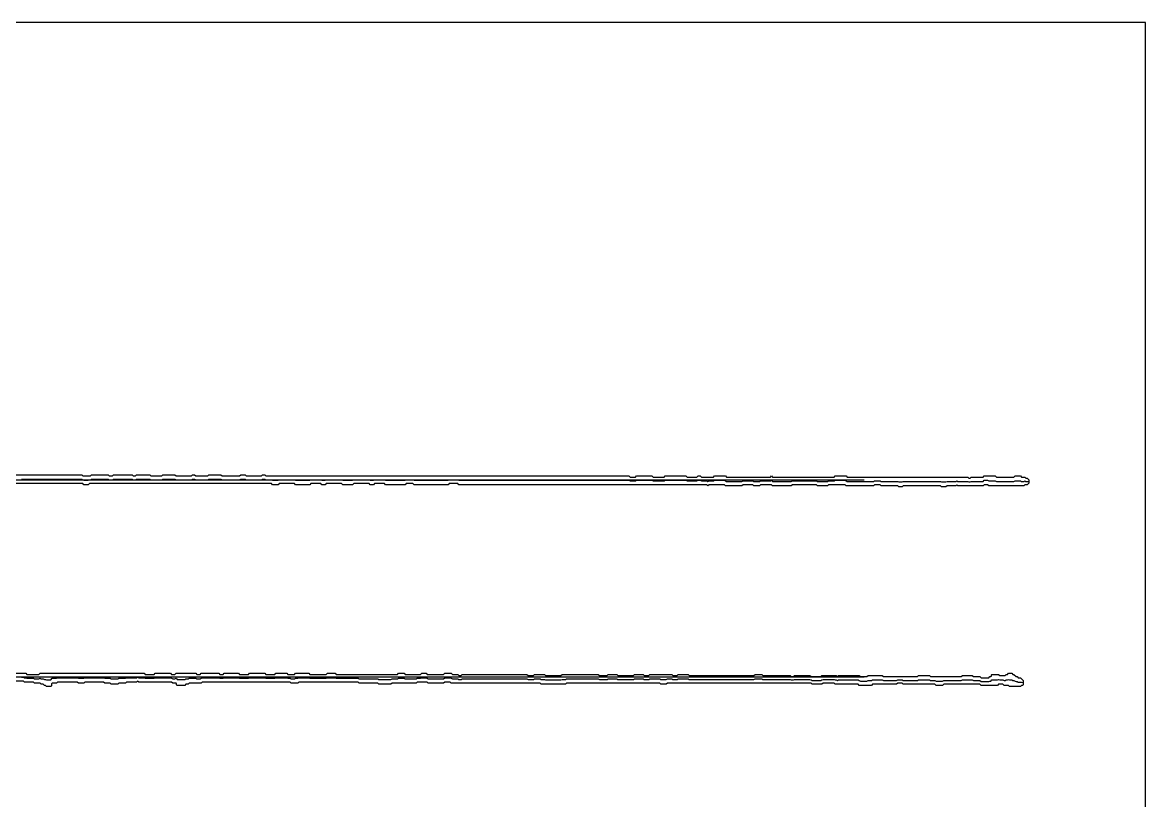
# Model space of a CAD drawing. Extents: x 0 to 57.2, y 0 to 39.6.
# Drawn here: x 28.58 to 57.16, y 19.8 to 39.6 of the extents above; entities that cross this region are included whole.
import ezdxf

# ---------------------------------------------------------------- set-up
doc = ezdxf.new("R2010")
doc.units = 13
for name, color, linetype in [('DESIGN_SCAN_PATH', 5, 'Continuous'), ('SEM_FRAME', 8, 'Continuous'), ('SEM_OBSERVED_CENTERLINES', 3, 'Continuous'), ('SEM_OBSERVED_CONTOURS', 2, 'Continuous')]:
    doc.layers.add(name, color=color, linetype=linetype)

msp = doc.modelspace()

# ---------------------------------------------------------------- linework, layer by layer
at = {"layer": 'DESIGN_SCAN_PATH'}
for points in [[(0, 27.96582), (50, 27.96582)], [(50, 22.94202), (0, 22.94202)]]:
    msp.add_lwpolyline(points, dxfattribs=at)
at = {"layer": 'SEM_FRAME'}
msp.add_lwpolyline([(0, 0), (57.15968, 0), (57.15968, 39.60429), (0, 39.60429)], close=True, dxfattribs=at)
at = {"layer": 'SEM_OBSERVED_CENTERLINES'}
for points in [[(28.55193, 27.979775), (28.57984, 27.979775), (28.60775, 27.979775), (28.63566, 27.979775), (28.66357, 27.979775), (28.69148, 27.979775), (28.71939, 27.979775), (28.7473, 27.979775), (28.77521, 27.979775), (28.80312, 27.979775), (28.83103, 27.979775), (28.85894, 27.979775), (28.88685, 27.979775), (28.91476, 27.979775), (28.94267, 27.979775), (28.97058, 27.979775), (28.99849, 27.979775), (29.0264, 27.979775), (29.05431, 27.979775), (29.08222, 27.979775), (29.11013, 27.979775), (29.13804, 27.979775), (29.16595, 27.979775), (29.19386, 27.979775), (29.22177, 27.979775), (29.24968, 27.979775), (29.27759, 27.979775), (29.3055, 27.979775), (29.33341, 27.979775), (29.36132, 27.979775), (29.38923, 27.979775), (29.41714, 27.979775), (29.44505, 27.979775), (29.47296, 27.979775), (29.50087, 27.979775), (29.52878, 27.979775), (29.55669, 27.979775), (29.5846, 27.979775), (29.61251, 27.979775), (29.64042, 27.979775), (29.66833, 27.979775), (29.69624, 27.979775), (29.72415, 27.979775), (29.75206, 27.979775), (29.77997, 27.979775), (29.80788, 27.979775), (29.83579, 27.979775), (29.8637, 27.979775), (29.89161, 27.979775), (29.91952, 27.979775), (29.94743, 27.979775), (29.97534, 27.979775), (30.00325, 27.979775), (30.03116, 27.979775), (30.05907, 27.979775), (30.08698, 27.979775), (30.11489, 27.96582), (30.1428, 27.951865), (30.17071, 27.951865), (30.19862, 27.951865), (30.22653, 27.951865), (30.25444, 27.951865), (30.28235, 27.96582), (30.31026, 27.96582), (30.33817, 27.979775), (30.36608, 27.979775), (30.39399, 27.979775), (30.4219, 27.979775), (30.44981, 27.979775), (30.47772, 27.979775), (30.50563, 27.979775), (30.53354, 27.979775), (30.56145, 27.979775), (30.58936, 27.979775), (30.61727, 27.979775), (30.64518, 27.979775), (30.67309, 27.979775), (30.701, 27.979775), (30.72891, 27.979775), (30.75682, 27.979775), (30.78473, 27.96582), (30.81264, 27.96582), (30.84055, 27.96582), (30.86846, 27.96582), (30.89637, 27.979775), (30.92428, 27.979775), (30.95219, 27.979775), (30.9801, 27.979775), (31.00801, 27.979775), (31.03592, 27.979775), (31.06383, 27.979775), (31.09174, 27.979775), (31.11965, 27.979775), (31.14756, 27.979775), (31.17547, 27.979775), (31.20338, 27.979775), (31.23129, 27.979775), (31.2592, 27.979775), (31.28711, 27.979775), (31.31502, 27.979775), (31.34293, 27.979775), (31.37084, 27.979775), (31.39875, 27.96582), (31.42666, 27.96582), (31.45457, 27.96582), (31.48248, 27.979775), (31.51039, 27.979775), (31.5383, 27.979775), (31.56621, 27.979775), (31.59412, 27.979775), (31.62203, 27.979775), (31.64994, 27.979775), (31.67785, 27.979775), (31.70576, 27.979775), (31.73367, 27.979775), (31.76158, 27.979775), (31.78949, 27.979775), (31.8174, 27.979775), (31.84531, 27.96582), (31.87322, 27.96582), (31.90113, 27.96582), (31.92904, 27.96582), (31.95695, 27.96582), (31.98486, 27.96582), (32.01277, 27.96582), (32.04068, 27.96582), (32.06859, 27.96582), (32.0965, 27.96582), (32.12441, 27.96582), (32.15232, 27.979775), (32.18023, 27.979775), (32.20814, 27.979775), (32.23605, 27.979775), (32.26396, 27.979775), (32.29187, 27.979775), (32.31978, 27.979775), (32.34769, 27.979775), (32.3756, 27.979775), (32.40351, 27.979775), (32.43142, 27.979775), (32.45933, 27.979775), (32.48724, 27.96582), (32.51515, 27.96582), (32.54306, 27.96582), (32.57097, 27.96582), (32.59888, 27.96582), (32.62679, 27.96582), (32.6547, 27.96582), (32.68261, 27.96582), (32.71052, 27.96582), (32.73843, 27.96582), (32.76634, 27.96582), (32.79425, 27.96582), (32.82216, 27.96582), (32.85007, 27.96582), (32.87798, 27.96582), (32.90589, 27.979775), (32.9338, 27.979775), (32.96171, 27.979775), (32.98962, 27.96582), (33.01753, 27.96582), (33.04544, 27.96582), (33.07335, 27.96582), (33.10126, 27.96582), (33.12917, 27.96582), (33.15708, 27.96582), (33.18499, 27.96582), (33.2129, 27.96582), (33.24081, 27.96582), (33.26872, 27.96582), (33.29663, 27.96582), (33.32454, 27.979775), (33.35245, 27.979775), (33.38036, 27.979775), (33.40827, 27.979775), (33.43618, 27.979775), (33.46409, 27.979775), (33.492, 27.979775), (33.51991, 27.979775), (33.54782, 27.979775), (33.57573, 27.979775), (33.60364, 27.979775), (33.63155, 27.979775), (33.65946, 27.96582), (33.68737, 27.96582), (33.71528, 27.96582), (33.74319, 27.96582), (33.7711, 27.96582), (33.79901, 27.96582), (33.82692, 27.96582), (33.85483, 27.96582), (33.88274, 27.96582), (33.91065, 27.96582), (33.93856, 27.96582), (33.96647, 27.96582), (33.99438, 27.96582), (34.02229, 27.96582), (34.0502, 27.96582), (34.07811, 27.96582), (34.10602, 27.96582), (34.13393, 27.979775), (34.16184, 27.979775), (34.18975, 27.979775), (34.21766, 27.979775), (34.24557, 27.979775), (34.27348, 27.96582), (34.30139, 27.96582), (34.3293, 27.96582), (34.35721, 27.96582), (34.38512, 27.96582), (34.41303, 27.96582), (34.44094, 27.96582), (34.46885, 27.96582), (34.49676, 27.96582), (34.52467, 27.96582), (34.55258, 27.96582), (34.58049, 27.96582), (34.6084, 27.96582), (34.63631, 27.96582), (34.66422, 27.96582), (34.69213, 27.979775), (34.72004, 27.979775), (34.74795, 27.979775), (34.77586, 27.96582), (34.80377, 27.96582), (34.83168, 27.96582), (34.85959, 27.96582), (34.8875, 27.96582), (34.91541, 27.96582), (34.94332, 27.951865), (34.97123, 27.951865), (34.99914, 27.951865), (35.02705, 27.951865), (35.05496, 27.951865), (35.08287, 27.951865), (35.11078, 27.96582), (35.13869, 27.96582), (35.1666, 27.96582), (35.19451, 27.96582), (35.22242, 27.96582), (35.25033, 27.96582), (35.27824, 27.96582), (35.30615, 27.96582), (35.33406, 27.96582), (35.36197, 27.96582), (35.38988, 27.96582), (35.41779, 27.96582), (35.4457, 27.96582), (35.47361, 27.96582), (35.50152, 27.96582), (35.52943, 27.951865), (35.55734, 27.951865), (35.58525, 27.951865), (35.61316, 27.951865), (35.64107, 27.951865), (35.66898, 27.951865), (35.69689, 27.951865), (35.7248, 27.951865), (35.75271, 27.951865), (35.78062, 27.951865), (35.80853, 27.951865), (35.83644, 27.951865), (35.86435, 27.951865), (35.89226, 27.951865), (35.92017, 27.96582), (35.94808, 27.96582), (35.97599, 27.96582), (36.0039, 27.96582), (36.03181, 27.96582), (36.05972, 27.96582), (36.08763, 27.96582), (36.11554, 27.96582), (36.14345, 27.96582), (36.17136, 27.96582), (36.19927, 27.951865), (36.22718, 27.951865), (36.25509, 27.951865), (36.283, 27.951865), (36.31091, 27.96582), (36.33882, 27.96582), (36.36673, 27.96582), (36.39464, 27.96582), (36.42255, 27.96582), (36.45046, 27.96582), (36.47837, 27.96582), (36.50628, 27.96582), (36.53419, 27.96582), (36.5621, 27.96582), (36.59001, 27.96582), (36.61792, 27.96582), (36.64583, 27.96582), (36.67374, 27.96582), (36.70165, 27.96582), (36.72956, 27.951865), (36.75747, 27.951865), (36.78538, 27.951865), (36.81329, 27.951865), (36.8412, 27.951865), (36.86911, 27.951865), (36.89702, 27.951865), (36.92493, 27.951865), (36.95284, 27.951865), (36.98075, 27.951865), (37.00866, 27.96582), (37.03657, 27.96582), (37.06448, 27.96582), (37.09239, 27.96582), (37.1203, 27.96582), (37.14821, 27.96582), (37.17612, 27.96582), (37.20403, 27.96582), (37.23194, 27.96582), (37.25985, 27.96582), (37.28776, 27.96582), (37.31567, 27.96582), (37.34358, 27.96582), (37.37149, 27.96582), (37.3994, 27.96582), (37.42731, 27.951865), (37.45522, 27.951865), (37.48313, 27.951865), (37.51104, 27.951865), (37.53895, 27.96582), (37.56686, 27.96582), (37.59477, 27.96582), (37.62268, 27.96582), (37.65059, 27.96582), (37.6785, 27.96582), (37.70641, 27.96582), (37.73432, 27.96582), (37.76223, 27.96582), (37.79014, 27.96582), (37.81805, 27.951865), (37.84596, 27.951865), (37.87387, 27.951865), (37.90178, 27.951865), (37.92969, 27.951865), (37.9576, 27.951865), (37.98551, 27.951865), (38.01342, 27.951865), (38.04133, 27.951865), (38.06924, 27.951865), (38.09715, 27.951865), (38.12506, 27.951865), (38.15297, 27.951865), (38.18088, 27.951865), (38.20879, 27.951865), (38.2367, 27.951865), (38.26461, 27.951865), (38.29252, 27.951865), (38.32043, 27.951865), (38.34834, 27.96582), (38.37625, 27.96582), (38.40416, 27.96582), (38.43207, 27.96582), (38.45998, 27.96582), (38.48789, 27.96582), (38.5158, 27.96582), (38.54371, 27.951865), (38.57162, 27.951865), (38.59953, 27.951865), (38.62744, 27.951865), (38.65535, 27.951865), (38.68326, 27.951865), (38.71117, 27.951865), (38.73908, 27.951865), (38.76699, 27.951865), (38.7949, 27.951865), (38.82281, 27.951865), (38.85072, 27.951865), (38.87863, 27.951865), (38.90654, 27.951865), (38.93445, 27.951865), (38.96236, 27.951865), (38.99027, 27.951865), (39.01818, 27.951865), (39.04609, 27.951865), (39.074, 27.951865), (39.10191, 27.951865), (39.12982, 27.951865), (39.15773, 27.951865), (39.18564, 27.951865), (39.21355, 27.951865), (39.24146, 27.951865), (39.26937, 27.951865), (39.29728, 27.951865), (39.32519, 27.951865), (39.3531, 27.951865), (39.38101, 27.951865), (39.40892, 27.951865), (39.43683, 27.96582), (39.46474, 27.96582), (39.49265, 27.96582), (39.52056, 27.96582), (39.54847, 27.96582), (39.57638, 27.96582), (39.60429, 27.96582), (39.6322, 27.96582), (39.66011, 27.96582), (39.68802, 27.951865), (39.71593, 27.951865), (39.74384, 27.951865), (39.77175, 27.951865), (39.79966, 27.951865), (39.82757, 27.951865), (39.85548, 27.951865), (39.88339, 27.951865), (39.9113, 27.951865), (39.93921, 27.951865), (39.96712, 27.951865), (39.99503, 27.951865), (40.02294, 27.951865), (40.05085, 27.951865), (40.07876, 27.951865), (40.10667, 27.951865), (40.13458, 27.951865), (40.16249, 27.951865), (40.1904, 27.951865), (40.21831, 27.951865), (40.24622, 27.951865), (40.27413, 27.951865), (40.30204, 27.951865), (40.32995, 27.951865), (40.35786, 27.951865), (40.38577, 27.951865), (40.41368, 27.951865), (40.44159, 27.951865), (40.4695, 27.951865), (40.49741, 27.951865), (40.52532, 27.951865), (40.55323, 27.951865), (40.58114, 27.951865), (40.60905, 27.951865), (40.63696, 27.951865), (40.66487, 27.951865), (40.69278, 27.951865), (40.72069, 27.951865), (40.7486, 27.951865), (40.77651, 27.951865), (40.80442, 27.951865), (40.83233, 27.951865), (40.86024, 27.951865), (40.88815, 27.951865), (40.91606, 27.951865), (40.94397, 27.951865), (40.97188, 27.951865), (40.99979, 27.951865), (41.0277, 27.951865), (41.05561, 27.951865), (41.08352, 27.951865), (41.11143, 27.951865), (41.13934, 27.951865), (41.16725, 27.951865), (41.19516, 27.951865), (41.22307, 27.951865), (41.25098, 27.951865), (41.27889, 27.951865), (41.3068, 27.951865), (41.33471, 27.951865), (41.36262, 27.951865), (41.39053, 27.951865), (41.41844, 27.951865), (41.44635, 27.951865), (41.47426, 27.951865), (41.50217, 27.951865), (41.53008, 27.951865), (41.55799, 27.951865), (41.5859, 27.951865), (41.61381, 27.951865), (41.64172, 27.951865), (41.66963, 27.951865), (41.69754, 27.951865), (41.72545, 27.951865), (41.75336, 27.951865), (41.78127, 27.951865), (41.80918, 27.951865), (41.83709, 27.951865), (41.865, 27.951865), (41.89291, 27.951865), (41.92082, 27.951865), (41.94873, 27.951865), (41.97664, 27.951865), (42.00455, 27.951865), (42.03246, 27.951865), (42.06037, 27.951865), (42.08828, 27.951865), (42.11619, 27.951865), (42.1441, 27.951865), (42.17201, 27.951865), (42.19992, 27.951865), (42.22783, 27.951865), (42.25574, 27.951865), (42.28365, 27.951865), (42.31156, 27.951865), (42.33947, 27.951865), (42.36738, 27.951865), (42.39529, 27.951865), (42.4232, 27.951865), (42.45111, 27.951865), (42.47902, 27.951865), (42.50693, 27.951865), (42.53484, 27.951865), (42.56275, 27.951865), (42.59066, 27.951865), (42.61857, 27.951865), (42.64648, 27.951865), (42.67439, 27.951865), (42.7023, 27.951865), (42.73021, 27.951865), (42.75812, 27.951865), (42.78603, 27.951865), (42.81394, 27.951865), (42.84185, 27.951865), (42.86976, 27.951865), (42.89767, 27.951865), (42.92558, 27.951865), (42.95349, 27.951865), (42.9814, 27.951865), (43.00931, 27.951865), (43.03722, 27.951865), (43.06513, 27.951865), (43.09304, 27.951865), (43.12095, 27.951865), (43.14886, 27.951865), (43.17677, 27.951865), (43.20468, 27.951865), (43.23259, 27.951865), (43.2605, 27.951865), (43.28841, 27.951865), (43.31632, 27.951865), (43.34423, 27.951865), (43.37214, 27.951865), (43.40005, 27.951865), (43.42796, 27.951865), (43.45587, 27.951865), (43.48378, 27.951865), (43.51169, 27.951865), (43.5396, 27.951865), (43.56751, 27.951865), (43.59542, 27.951865), (43.62333, 27.951865), (43.65124, 27.951865), (43.67915, 27.951865), (43.70706, 27.951865), (43.73497, 27.951865), (43.76288, 27.951865), (43.79079, 27.951865), (43.8187, 27.951865), (43.84661, 27.951865), (43.87452, 27.951865), (43.90243, 27.951865), (43.93034, 27.951865), (43.95825, 27.951865), (43.98616, 27.951865), (44.01407, 27.951865), (44.04198, 27.93791), (44.06989, 27.93791), (44.0978, 27.93791), (44.12571, 27.93791), (44.15362, 27.93791), (44.18153, 27.93791), (44.20944, 27.951865), (44.23735, 27.951865), (44.26526, 27.951865), (44.29317, 27.951865), (44.32108, 27.951865), (44.34899, 27.951865), (44.3769, 27.951865), (44.40481, 27.951865), (44.43272, 27.951865), (44.46063, 27.951865), (44.48854, 27.951865), (44.51645, 27.951865), (44.54436, 27.951865), (44.57227, 27.951865), (44.60018, 27.951865), (44.62809, 27.93791), (44.656, 27.93791), (44.68391, 27.93791), (44.71182, 27.93791), (44.73973, 27.93791), (44.76764, 27.93791), (44.79555, 27.93791), (44.82346, 27.93791), (44.85137, 27.93791), (44.87928, 27.93791), (44.90719, 27.93791), (44.9351, 27.951865), (44.96301, 27.951865), (44.99092, 27.951865), (45.01883, 27.951865), (45.04674, 27.951865), (45.07465, 27.951865), (45.10256, 27.951865), (45.13047, 27.951865), (45.15838, 27.951865), (45.18629, 27.951865), (45.2142, 27.951865), (45.24211, 27.951865), (45.27002, 27.951865), (45.29793, 27.951865), (45.32584, 27.951865), (45.35375, 27.951865), (45.38166, 27.951865), (45.40957, 27.951865), (45.43748, 27.951865), (45.46539, 27.951865), (45.4933, 27.93791), (45.52121, 27.93791), (45.54912, 27.93791), (45.57703, 27.93791), (45.60494, 27.93791), (45.63285, 27.93791), (45.66076, 27.93791), (45.68867, 27.93791), (45.71658, 27.93791), (45.74449, 27.93791), (45.7724, 27.951865), (45.80031, 27.951865), (45.82822, 27.951865), (45.85613, 27.93791), (45.88404, 27.93791), (45.91195, 27.93791), (45.93986, 27.93791), (45.96777, 27.93791), (45.99568, 27.93791), (46.02359, 27.923955), (46.0515, 27.93791), (46.07941, 27.93791), (46.10732, 27.93791), (46.13523, 27.93791), (46.16314, 27.93791), (46.19105, 27.951865), (46.21896, 27.951865), (46.24687, 27.951865), (46.27478, 27.951865), (46.30269, 27.951865), (46.3306, 27.951865), (46.35851, 27.951865), (46.38642, 27.951865), (46.41433, 27.951865), (46.44224, 27.951865), (46.47015, 27.93791), (46.49806, 27.923955), (46.52597, 27.923955), (46.55388, 27.923955), (46.58179, 27.923955), (46.6097, 27.923955), (46.63761, 27.923955), (46.66552, 27.923955), (46.69343, 27.923955), (46.72134, 27.923955), (46.74925, 27.923955), (46.77716, 27.923955), (46.80507, 27.923955), (46.83298, 27.923955), (46.86089, 27.923955), (46.8888, 27.923955), (46.91671, 27.93791), (46.94462, 27.93791), (46.97253, 27.93791), (47.00044, 27.93791), (47.02835, 27.93791), (47.05626, 27.93791), (47.08417, 27.93791), (47.11208, 27.93791), (47.13999, 27.93791), (47.1679, 27.93791), (47.19581, 27.923955), (47.22372, 27.923955), (47.25163, 27.923955), (47.27954, 27.923955), (47.30745, 27.923955), (47.33536, 27.923955), (47.36327, 27.93791), (47.39118, 27.93791), (47.41909, 27.93791), (47.447, 27.93791), (47.47491, 27.93791), (47.50282, 27.93791), (47.53073, 27.93791), (47.55864, 27.93791), (47.58655, 27.93791), (47.61446, 27.93791), (47.64237, 27.951865), (47.67028, 27.923955), (47.69819, 27.923955), (47.7261, 27.923955), (47.75401, 27.923955), (47.78192, 27.923955), (47.80983, 27.923955), (47.83774, 27.923955), (47.86565, 27.923955), (47.89356, 27.923955), (47.92147, 27.923955), (47.94938, 27.923955), (47.97729, 27.923955), (48.0052, 27.923955), (48.03311, 27.923955), (48.06102, 27.923955), (48.08893, 27.923955), (48.11684, 27.923955), (48.14475, 27.923955), (48.17266, 27.93791), (48.20057, 27.93791), (48.22848, 27.93791), (48.25639, 27.93791), (48.2843, 27.93791), (48.31221, 27.93791), (48.34012, 27.93791), (48.36803, 27.93791), (48.39594, 27.93791), (48.42385, 27.93791), (48.45176, 27.93791), (48.47967, 27.93791), (48.50758, 27.93791), (48.53549, 27.93791), (48.5634, 27.93791), (48.59131, 27.93791), (48.61922, 27.93791), (48.64713, 27.93791), (48.67504, 27.93791), (48.70295, 27.93791), (48.73086, 27.93791), (48.75877, 27.93791), (48.78668, 27.93791), (48.81459, 27.923955), (48.8425, 27.923955), (48.87041, 27.923955), (48.89832, 27.923955), (48.92623, 27.923955), (48.95414, 27.923955), (48.98205, 27.923955), (49.00996, 27.923955), (49.03787, 27.923955), (49.06578, 27.923955), (49.09369, 27.93791), (49.1216, 27.93791), (49.14951, 27.93791), (49.17742, 27.93791), (49.20533, 27.93791), (49.23324, 27.93791), (49.26115, 27.951865), (49.28906, 27.951865), (49.31697, 27.951865), (49.34488, 27.951865), (49.37279, 27.951865), (49.4007, 27.951865), (49.42861, 27.951865), (49.45652, 27.951865), (49.48443, 27.951865), (49.51234, 27.951865), (49.54025, 27.93791), (49.56816, 27.923955), (49.59607, 27.923955), (49.62398, 27.923955), (49.65189, 27.923955), (49.6798, 27.923955), (49.70771, 27.923955), (49.73562, 27.923955), (49.76353, 27.923955), (49.79144, 27.923955), (49.81935, 27.923955), (49.84726, 27.923955), (49.87517, 27.923955), (49.90308, 27.923955), (49.93099, 27.923955), (49.9589, 27.923955), (49.98681, 27.923955), (50.01472, 27.923955), (50.04263, 27.923955), (50.07054, 27.923955), (50.09845, 27.923955), (50.12636, 27.923955), (50.15427, 27.923955), (50.18218, 27.923955), (50.21009, 27.923955), (50.238, 27.923955), (50.26591, 27.93791), (50.29382, 27.93791), (50.32173, 27.93791), (50.34964, 27.93791), (50.37755, 27.93791), (50.40546, 27.93791), (50.43337, 27.923955), (50.46128, 27.923955), (50.48919, 27.923955), (50.5171, 27.923955), (50.54501, 27.923955), (50.57292, 27.923955), (50.60083, 27.923955), (50.62874, 27.923955), (50.65665, 27.923955), (50.68456, 27.923955), (50.71247, 27.923955), (50.74038, 27.923955), (50.76829, 27.923955), (50.7962, 27.923955), (50.82411, 27.923955), (50.85202, 27.923955), (50.87993, 27.91), (50.90784, 27.91), (50.93575, 27.91), (50.96366, 27.91), (50.99157, 27.923955), (51.01948, 27.923955), (51.04739, 27.923955), (51.0753, 27.923955), (51.10321, 27.923955), (51.13112, 27.923955), (51.15903, 27.923955), (51.18694, 27.923955), (51.21485, 27.923955), (51.24276, 27.923955), (51.27067, 27.923955), (51.29858, 27.923955), (51.32649, 27.923955), (51.3544, 27.923955), (51.38231, 27.923955), (51.41022, 27.923955), (51.43813, 27.923955), (51.46604, 27.923955), (51.49395, 27.923955), (51.52186, 27.923955), (51.54977, 27.923955), (51.57768, 27.923955), (51.60559, 27.923955), (51.6335, 27.923955), (51.66141, 27.923955), (51.68932, 27.923955), (51.71723, 27.923955), (51.74514, 27.923955), (51.77305, 27.923955), (51.80096, 27.923955), (51.82887, 27.923955), (51.85678, 27.923955), (51.88469, 27.923955), (51.9126, 27.923955), (51.94051, 27.923955), (51.96842, 27.91), (51.99633, 27.91), (52.02424, 27.91), (52.05215, 27.91), (52.08006, 27.91), (52.10797, 27.923955), (52.13588, 27.923955), (52.16379, 27.923955), (52.1917, 27.923955), (52.21961, 27.923955), (52.24752, 27.923955), (52.27543, 27.923955), (52.30334, 27.923955), (52.33125, 27.923955), (52.35916, 27.93791), (52.38707, 27.923955), (52.41498, 27.923955), (52.44289, 27.923955), (52.4708, 27.923955), (52.49871, 27.923955), (52.52662, 27.923955), (52.55453, 27.923955), (52.58244, 27.923955), (52.61035, 27.923955), (52.63826, 27.923955), (52.66617, 27.91), (52.69408, 27.91), (52.72199, 27.923955), (52.7499, 27.923955), (52.77781, 27.923955), (52.80572, 27.923955), (52.83363, 27.923955), (52.86154, 27.923955), (52.88945, 27.923955), (52.91736, 27.923955), (52.94527, 27.923955), (52.97318, 27.923955), (53.00109, 27.923955), (53.029, 27.923955), (53.05691, 27.951865), (53.08482, 27.951865), (53.11273, 27.951865), (53.14064, 27.951865), (53.16855, 27.93791), (53.19646, 27.93791), (53.22437, 27.93791), (53.25228, 27.93791), (53.28019, 27.93791), (53.3081, 27.93791), (53.33601, 27.93791), (53.36392, 27.923955), (53.39183, 27.923955), (53.41974, 27.923955), (53.44765, 27.923955), (53.47556, 27.923955), (53.50347, 27.923955), (53.53138, 27.923955), (53.55929, 27.923955), (53.5872, 27.923955), (53.61511, 27.923955), (53.64302, 27.923955), (53.67093, 27.923955), (53.69884, 27.923955), (53.72675, 27.923955), (53.75466, 27.923955), (53.78257, 27.923955), (53.81048, 27.923955), (53.83839, 27.93791), (53.8663, 27.93791), (53.89421, 27.93791), (53.92212, 27.93791), (53.95003, 27.93791), (53.97794, 27.93791), (54.00585, 27.923955), (54.03376, 27.923955), (54.06167, 27.923955), (54.08958, 27.93791), (54.11749, 27.923955), (54.1454, 27.923955), (54.17331, 27.923955)], [(28.55193, 22.94202), (28.57984, 22.94202), (28.60775, 22.94202), (28.63566, 22.928065), (28.66357, 22.928065), (28.69148, 22.91411), (28.71939, 22.91411), (28.7473, 22.91411), (28.77521, 22.91411), (28.80312, 22.91411), (28.83103, 22.91411), (28.85894, 22.91411), (28.88685, 22.900155), (28.91476, 22.900155), (28.94267, 22.900155), (28.97058, 22.900155), (28.99849, 22.900155), (29.0264, 22.91411), (29.05431, 22.900155), (29.08222, 22.900155), (29.11013, 22.900155), (29.13804, 22.8862), (29.16595, 22.8862), (29.19386, 22.872245), (29.22177, 22.872245), (29.24968, 22.872245), (29.27759, 22.872245), (29.3055, 22.872245), (29.33341, 22.91411), (29.36132, 22.91411), (29.38923, 22.91411), (29.41714, 22.91411), (29.44505, 22.91411), (29.47296, 22.928065), (29.50087, 22.928065), (29.52878, 22.928065), (29.55669, 22.928065), (29.5846, 22.928065), (29.61251, 22.928065), (29.64042, 22.928065), (29.66833, 22.928065), (29.69624, 22.928065), (29.72415, 22.928065), (29.75206, 22.928065), (29.77997, 22.928065), (29.80788, 22.928065), (29.83579, 22.928065), (29.8637, 22.928065), (29.89161, 22.928065), (29.91952, 22.928065), (29.94743, 22.928065), (29.97534, 22.928065), (30.00325, 22.91411), (30.03116, 22.91411), (30.05907, 22.91411), (30.08698, 22.91411), (30.11489, 22.91411), (30.1428, 22.91411), (30.17071, 22.928065), (30.19862, 22.928065), (30.22653, 22.928065), (30.25444, 22.928065), (30.28235, 22.928065), (30.31026, 22.928065), (30.33817, 22.928065), (30.36608, 22.928065), (30.39399, 22.928065), (30.4219, 22.928065), (30.44981, 22.928065), (30.47772, 22.928065), (30.50563, 22.928065), (30.53354, 22.928065), (30.56145, 22.928065), (30.58936, 22.928065), (30.61727, 22.928065), (30.64518, 22.928065), (30.67309, 22.91411), (30.701, 22.91411), (30.72891, 22.91411), (30.75682, 22.91411), (30.78473, 22.91411), (30.81264, 22.91411), (30.84055, 22.900155), (30.86846, 22.900155), (30.89637, 22.900155), (30.92428, 22.900155), (30.95219, 22.900155), (30.9801, 22.900155), (31.00801, 22.900155), (31.03592, 22.91411), (31.06383, 22.91411), (31.09174, 22.91411), (31.11965, 22.91411), (31.14756, 22.91411), (31.17547, 22.91411), (31.20338, 22.91411), (31.23129, 22.928065), (31.2592, 22.928065), (31.28711, 22.928065), (31.31502, 22.928065), (31.34293, 22.928065), (31.37084, 22.928065), (31.39875, 22.928065), (31.42666, 22.928065), (31.45457, 22.928065), (31.48248, 22.928065), (31.51039, 22.94202), (31.5383, 22.928065), (31.56621, 22.928065), (31.59412, 22.928065), (31.62203, 22.928065), (31.64994, 22.928065), (31.67785, 22.928065), (31.70576, 22.91411), (31.73367, 22.91411), (31.76158, 22.91411), (31.78949, 22.91411), (31.8174, 22.91411), (31.84531, 22.91411), (31.87322, 22.91411), (31.90113, 22.91411), (31.92904, 22.91411), (31.95695, 22.928065), (31.98486, 22.928065), (32.01277, 22.928065), (32.04068, 22.928065), (32.06859, 22.928065), (32.0965, 22.928065), (32.12441, 22.928065), (32.15232, 22.928065), (32.18023, 22.928065), (32.20814, 22.928065), (32.23605, 22.928065), (32.26396, 22.928065), (32.29187, 22.928065), (32.31978, 22.928065), (32.34769, 22.928065), (32.3756, 22.91411), (32.40351, 22.900155), (32.43142, 22.900155), (32.45933, 22.900155), (32.48724, 22.91411), (32.51515, 22.8862), (32.54306, 22.8862), (32.57097, 22.8862), (32.59888, 22.8862), (32.62679, 22.8862), (32.6547, 22.8862), (32.68261, 22.8862), (32.71052, 22.8862), (32.73843, 22.900155), (32.76634, 22.900155), (32.79425, 22.900155), (32.82216, 22.91411), (32.85007, 22.91411), (32.87798, 22.91411), (32.90589, 22.91411), (32.9338, 22.91411), (32.96171, 22.91411), (32.98962, 22.91411), (33.01753, 22.900155), (33.04544, 22.900155), (33.07335, 22.900155), (33.10126, 22.900155), (33.12917, 22.91411), (33.15708, 22.928065), (33.18499, 22.928065), (33.2129, 22.928065), (33.24081, 22.928065), (33.26872, 22.928065), (33.29663, 22.928065), (33.32454, 22.928065), (33.35245, 22.928065), (33.38036, 22.928065), (33.40827, 22.928065), (33.43618, 22.928065), (33.46409, 22.928065), (33.492, 22.928065), (33.51991, 22.928065), (33.54782, 22.928065), (33.57573, 22.928065), (33.60364, 22.91411), (33.63155, 22.91411), (33.65946, 22.91411), (33.68737, 22.91411), (33.71528, 22.928065), (33.74319, 22.928065), (33.7711, 22.928065), (33.79901, 22.928065), (33.82692, 22.928065), (33.85483, 22.928065), (33.88274, 22.928065), (33.91065, 22.928065), (33.93856, 22.928065), (33.96647, 22.928065), (33.99438, 22.928065), (34.02229, 22.928065), (34.0502, 22.928065), (34.07811, 22.928065), (34.10602, 22.91411), (34.13393, 22.91411), (34.16184, 22.91411), (34.18975, 22.91411), (34.21766, 22.91411), (34.24557, 22.91411), (34.27348, 22.91411), (34.30139, 22.91411), (34.3293, 22.91411), (34.35721, 22.928065), (34.38512, 22.928065), (34.41303, 22.928065), (34.44094, 22.928065), (34.46885, 22.928065), (34.49676, 22.928065), (34.52467, 22.928065), (34.55258, 22.928065), (34.58049, 22.928065), (34.6084, 22.928065), (34.63631, 22.928065), (34.66422, 22.928065), (34.69213, 22.928065), (34.72004, 22.928065), (34.74795, 22.928065), (34.77586, 22.91411), (34.80377, 22.91411), (34.83168, 22.91411), (34.85959, 22.91411), (34.8875, 22.91411), (34.91541, 22.91411), (34.94332, 22.91411), (34.97123, 22.91411), (34.99914, 22.91411), (35.02705, 22.928065), (35.05496, 22.928065), (35.08287, 22.928065), (35.11078, 22.928065), (35.13869, 22.928065), (35.1666, 22.928065), (35.19451, 22.928065), (35.22242, 22.928065), (35.25033, 22.928065), (35.27824, 22.928065), (35.30615, 22.928065), (35.33406, 22.91411), (35.36197, 22.91411), (35.38988, 22.91411), (35.41779, 22.900155), (35.4457, 22.900155), (35.47361, 22.900155), (35.50152, 22.900155), (35.52943, 22.91411), (35.55734, 22.91411), (35.58525, 22.91411), (35.61316, 22.928065), (35.64107, 22.928065), (35.66898, 22.928065), (35.69689, 22.928065), (35.7248, 22.928065), (35.75271, 22.928065), (35.78062, 22.928065), (35.80853, 22.928065), (35.83644, 22.928065), (35.86435, 22.928065), (35.89226, 22.91411), (35.92017, 22.91411), (35.94808, 22.91411), (35.97599, 22.91411), (36.0039, 22.91411), (36.03181, 22.91411), (36.05972, 22.91411), (36.08763, 22.91411), (36.11554, 22.91411), (36.14345, 22.91411), (36.17136, 22.91411), (36.19927, 22.91411), (36.22718, 22.91411), (36.25509, 22.91411), (36.283, 22.91411), (36.31091, 22.91411), (36.33882, 22.928065), (36.36673, 22.928065), (36.39464, 22.928065), (36.42255, 22.928065), (36.45046, 22.928065), (36.47837, 22.928065), (36.50628, 22.928065), (36.53419, 22.928065), (36.5621, 22.91411), (36.59001, 22.91411), (36.61792, 22.91411), (36.64583, 22.91411), (36.67374, 22.91411), (36.70165, 22.91411), (36.72956, 22.91411), (36.75747, 22.91411), (36.78538, 22.91411), (36.81329, 22.91411), (36.8412, 22.91411), (36.86911, 22.91411), (36.89702, 22.91411), (36.92493, 22.91411), (36.95284, 22.91411), (36.98075, 22.91411), (37.00866, 22.91411), (37.03657, 22.91411), (37.06448, 22.91411), (37.09239, 22.91411), (37.1203, 22.91411), (37.14821, 22.900155), (37.17612, 22.900155), (37.20403, 22.900155), (37.23194, 22.900155), (37.25985, 22.900155), (37.28776, 22.900155), (37.31567, 22.900155), (37.34358, 22.900155), (37.37149, 22.900155), (37.3994, 22.900155), (37.42731, 22.900155), (37.45522, 22.900155), (37.48313, 22.900155), (37.51104, 22.900155), (37.53895, 22.900155), (37.56686, 22.900155), (37.59477, 22.900155), (37.62268, 22.900155), (37.65059, 22.8862), (37.6785, 22.8862), (37.70641, 22.8862), (37.73432, 22.8862), (37.76223, 22.8862), (37.79014, 22.8862), (37.81805, 22.8862), (37.84596, 22.8862), (37.87387, 22.8862), (37.90178, 22.8862), (37.92969, 22.8862), (37.9576, 22.8862), (37.98551, 22.900155), (38.01342, 22.900155), (38.04133, 22.900155), (38.06924, 22.900155), (38.09715, 22.900155), (38.12506, 22.900155), (38.15297, 22.91411), (38.18088, 22.91411), (38.20879, 22.91411), (38.2367, 22.91411), (38.26461, 22.91411), (38.29252, 22.91411), (38.32043, 22.900155), (38.34834, 22.900155), (38.37625, 22.900155), (38.40416, 22.900155), (38.43207, 22.900155), (38.45998, 22.900155), (38.48789, 22.900155), (38.5158, 22.900155), (38.54371, 22.900155), (38.57162, 22.900155), (38.59953, 22.900155), (38.62744, 22.91411), (38.65535, 22.91411), (38.68326, 22.91411), (38.71117, 22.91411), (38.73908, 22.928065), (38.76699, 22.928065), (38.7949, 22.928065), (38.82281, 22.928065), (38.85072, 22.928065), (38.87863, 22.91411), (38.90654, 22.900155), (38.93445, 22.900155), (38.96236, 22.900155), (38.99027, 22.900155), (39.01818, 22.900155), (39.04609, 22.900155), (39.074, 22.900155), (39.10191, 22.900155), (39.12982, 22.900155), (39.15773, 22.900155), (39.18564, 22.900155), (39.21355, 22.900155), (39.24146, 22.900155), (39.26937, 22.900155), (39.29728, 22.900155), (39.32519, 22.928065), (39.3531, 22.928065), (39.38101, 22.928065), (39.40892, 22.928065), (39.43683, 22.928065), (39.46474, 22.928065), (39.49265, 22.91411), (39.52056, 22.900155), (39.54847, 22.900155), (39.57638, 22.900155), (39.60429, 22.900155), (39.6322, 22.900155), (39.66011, 22.900155), (39.68802, 22.8862), (39.71593, 22.8862), (39.74384, 22.8862), (39.77175, 22.900155), (39.79966, 22.900155), (39.82757, 22.900155), (39.85548, 22.900155), (39.88339, 22.900155), (39.9113, 22.900155), (39.93921, 22.900155), (39.96712, 22.900155), (39.99503, 22.900155), (40.02294, 22.900155), (40.05085, 22.900155), (40.07876, 22.900155), (40.10667, 22.900155), (40.13458, 22.900155), (40.16249, 22.900155), (40.1904, 22.900155), (40.21831, 22.900155), (40.24622, 22.900155), (40.27413, 22.900155), (40.30204, 22.900155), (40.32995, 22.900155), (40.35786, 22.900155), (40.38577, 22.900155), (40.41368, 22.900155), (40.44159, 22.900155), (40.4695, 22.900155), (40.49741, 22.900155), (40.52532, 22.900155), (40.55323, 22.900155), (40.58114, 22.900155), (40.60905, 22.900155), (40.63696, 22.900155), (40.66487, 22.900155), (40.69278, 22.900155), (40.72069, 22.900155), (40.7486, 22.900155), (40.77651, 22.900155), (40.80442, 22.900155), (40.83233, 22.900155), (40.86024, 22.900155), (40.88815, 22.900155), (40.91606, 22.900155), (40.94397, 22.900155), (40.97188, 22.900155), (40.99979, 22.900155), (41.0277, 22.900155), (41.05561, 22.900155), (41.08352, 22.900155), (41.11143, 22.900155), (41.13934, 22.900155), (41.16725, 22.900155), (41.19516, 22.900155), (41.22307, 22.900155), (41.25098, 22.900155), (41.27889, 22.900155), (41.3068, 22.900155), (41.33471, 22.900155), (41.36262, 22.900155), (41.39053, 22.900155), (41.41844, 22.900155), (41.44635, 22.8862), (41.47426, 22.8862), (41.50217, 22.8862), (41.53008, 22.8862), (41.55799, 22.8862), (41.5859, 22.8862), (41.61381, 22.900155), (41.64172, 22.900155), (41.66963, 22.900155), (41.69754, 22.900155), (41.72545, 22.900155), (41.75336, 22.900155), (41.78127, 22.8862), (41.80918, 22.8862), (41.83709, 22.8862), (41.865, 22.8862), (41.89291, 22.872245), (41.92082, 22.872245), (41.94873, 22.872245), (41.97664, 22.872245), (42.00455, 22.872245), (42.03246, 22.872245), (42.06037, 22.872245), (42.08828, 22.872245), (42.11619, 22.872245), (42.1441, 22.872245), (42.17201, 22.872245), (42.19992, 22.872245), (42.22783, 22.872245), (42.25574, 22.872245), (42.28365, 22.872245), (42.31156, 22.8862), (42.33947, 22.8862), (42.36738, 22.8862), (42.39529, 22.8862), (42.4232, 22.900155), (42.45111, 22.900155), (42.47902, 22.900155), (42.50693, 22.900155), (42.53484, 22.900155), (42.56275, 22.900155), (42.59066, 22.900155), (42.61857, 22.900155), (42.64648, 22.900155), (42.67439, 22.900155), (42.7023, 22.900155), (42.73021, 22.900155), (42.75812, 22.900155), (42.78603, 22.900155), (42.81394, 22.900155), (42.84185, 22.900155), (42.86976, 22.900155), (42.89767, 22.900155), (42.92558, 22.900155), (42.95349, 22.900155), (42.9814, 22.900155), (43.00931, 22.900155), (43.03722, 22.900155), (43.06513, 22.900155), (43.09304, 22.900155), (43.12095, 22.900155), (43.14886, 22.900155), (43.17677, 22.900155), (43.20468, 22.900155), (43.23259, 22.900155), (43.2605, 22.8862), (43.28841, 22.8862), (43.31632, 22.8862), (43.34423, 22.8862), (43.37214, 22.8862), (43.40005, 22.8862), (43.42796, 22.8862), (43.45587, 22.8862), (43.48378, 22.900155), (43.51169, 22.900155), (43.5396, 22.900155), (43.56751, 22.900155), (43.59542, 22.900155), (43.62333, 22.900155), (43.65124, 22.900155), (43.67915, 22.900155), (43.70706, 22.900155), (43.73497, 22.8862), (43.76288, 22.8862), (43.79079, 22.8862), (43.8187, 22.8862), (43.84661, 22.8862), (43.87452, 22.8862), (43.90243, 22.8862), (43.93034, 22.8862), (43.95825, 22.8862), (43.98616, 22.8862), (44.01407, 22.8862), (44.04198, 22.8862), (44.06989, 22.8862), (44.0978, 22.8862), (44.12571, 22.8862), (44.15362, 22.900155), (44.18153, 22.900155), (44.20944, 22.900155), (44.23735, 22.900155), (44.26526, 22.900155), (44.29317, 22.900155), (44.32108, 22.900155), (44.34899, 22.900155), (44.3769, 22.900155), (44.40481, 22.8862), (44.43272, 22.8862), (44.46063, 22.8862), (44.48854, 22.8862), (44.51645, 22.8862), (44.54436, 22.900155), (44.57227, 22.900155), (44.60018, 22.900155), (44.62809, 22.900155), (44.656, 22.900155), (44.68391, 22.900155), (44.71182, 22.900155), (44.73973, 22.900155), (44.76764, 22.900155), (44.79555, 22.900155), (44.82346, 22.8862), (44.85137, 22.8862), (44.87928, 22.8862), (44.90719, 22.8862), (44.9351, 22.8862), (44.96301, 22.8862), (44.99092, 22.900155), (45.01883, 22.900155), (45.04674, 22.900155), (45.07465, 22.900155), (45.10256, 22.900155), (45.13047, 22.8862), (45.15838, 22.8862), (45.18629, 22.8862), (45.2142, 22.8862), (45.24211, 22.8862), (45.27002, 22.900155), (45.29793, 22.900155), (45.32584, 22.900155), (45.35375, 22.900155), (45.38166, 22.900155), (45.40957, 22.900155), (45.43748, 22.900155), (45.46539, 22.900155), (45.4933, 22.900155), (45.52121, 22.900155), (45.54912, 22.8862), (45.57703, 22.8862), (45.60494, 22.8862), (45.63285, 22.8862), (45.66076, 22.8862), (45.68867, 22.8862), (45.71658, 22.8862), (45.74449, 22.8862), (45.7724, 22.8862), (45.80031, 22.8862), (45.82822, 22.8862), (45.85613, 22.8862), (45.88404, 22.8862), (45.91195, 22.8862), (45.93986, 22.8862), (45.96777, 22.8862), (45.99568, 22.8862), (46.02359, 22.8862), (46.0515, 22.8862), (46.07941, 22.8862), (46.10732, 22.8862), (46.13523, 22.8862), (46.16314, 22.8862), (46.19105, 22.8862), (46.21896, 22.8862), (46.24687, 22.8862), (46.27478, 22.8862), (46.30269, 22.8862), (46.3306, 22.8862), (46.35851, 22.8862), (46.38642, 22.8862), (46.41433, 22.8862), (46.44224, 22.8862), (46.47015, 22.8862), (46.49806, 22.8862), (46.52597, 22.8862), (46.55388, 22.8862), (46.58179, 22.8862), (46.6097, 22.8862), (46.63761, 22.8862), (46.66552, 22.8862), (46.69343, 22.8862), (46.72134, 22.8862), (46.74925, 22.8862), (46.77716, 22.8862), (46.80507, 22.8862), (46.83298, 22.8862), (46.86089, 22.8862), (46.8888, 22.8862), (46.91671, 22.8862), (46.94462, 22.8862), (46.97253, 22.8862), (47.00044, 22.8862), (47.02835, 22.8862), (47.05626, 22.8862), (47.08417, 22.8862), (47.11208, 22.8862), (47.13999, 22.8862), (47.1679, 22.8862), (47.19581, 22.8862), (47.22372, 22.900155), (47.25163, 22.900155), (47.27954, 22.900155), (47.30745, 22.900155), (47.33536, 22.900155), (47.36327, 22.900155), (47.39118, 22.900155), (47.41909, 22.8862), (47.447, 22.8862), (47.47491, 22.8862), (47.50282, 22.8862), (47.53073, 22.8862), (47.55864, 22.8862), (47.58655, 22.8862), (47.61446, 22.8862), (47.64237, 22.8862), (47.67028, 22.8862), (47.69819, 22.8862), (47.7261, 22.8862), (47.75401, 22.8862), (47.78192, 22.8862), (47.80983, 22.8862), (47.83774, 22.8862), (47.86565, 22.8862), (47.89356, 22.8862), (47.92147, 22.8862), (47.94938, 22.8862), (47.97729, 22.8862), (48.0052, 22.8862), (48.03311, 22.8862), (48.06102, 22.8862), (48.08893, 22.8862), (48.11684, 22.8862), (48.14475, 22.872245), (48.17266, 22.872245), (48.20057, 22.872245), (48.22848, 22.8862), (48.25639, 22.8862), (48.2843, 22.8862), (48.31221, 22.8862), (48.34012, 22.8862), (48.36803, 22.8862), (48.39594, 22.8862), (48.42385, 22.8862), (48.45176, 22.8862), (48.47967, 22.8862), (48.50758, 22.8862), (48.53549, 22.8862), (48.5634, 22.8862), (48.59131, 22.8862), (48.61922, 22.8862), (48.64713, 22.872245), (48.67504, 22.85829), (48.70295, 22.85829), (48.73086, 22.85829), (48.75877, 22.85829), (48.78668, 22.85829), (48.81459, 22.85829), (48.8425, 22.85829), (48.87041, 22.85829), (48.89832, 22.85829), (48.92623, 22.872245), (48.95414, 22.8862), (48.98205, 22.8862), (49.00996, 22.8862), (49.03787, 22.8862), (49.06578, 22.8862), (49.09369, 22.8862), (49.1216, 22.8862), (49.14951, 22.8862), (49.17742, 22.8862), (49.20533, 22.8862), (49.23324, 22.8862), (49.26115, 22.872245), (49.28906, 22.872245), (49.31697, 22.85829), (49.34488, 22.872245), (49.37279, 22.872245), (49.4007, 22.872245), (49.42861, 22.872245), (49.45652, 22.872245), (49.48443, 22.872245), (49.51234, 22.872245), (49.54025, 22.872245), (49.56816, 22.872245), (49.59607, 22.872245), (49.62398, 22.872245), (49.65189, 22.872245), (49.6798, 22.872245), (49.70771, 22.872245), (49.73562, 22.872245), (49.76353, 22.872245), (49.79144, 22.872245), (49.81935, 22.872245), (49.84726, 22.872245), (49.87517, 22.85829), (49.90308, 22.844335), (49.93099, 22.844335), (49.9589, 22.844335), (49.98681, 22.844335), (50.01472, 22.844335), (50.04263, 22.844335), (50.07054, 22.844335), (50.09845, 22.85829), (50.12636, 22.85829), (50.15427, 22.85829), (50.18218, 22.85829), (50.21009, 22.872245), (50.238, 22.872245), (50.26591, 22.872245), (50.29382, 22.872245), (50.32173, 22.872245), (50.34964, 22.872245), (50.37755, 22.872245), (50.40546, 22.872245), (50.43337, 22.872245), (50.46128, 22.872245), (50.48919, 22.85829), (50.5171, 22.85829), (50.54501, 22.85829), (50.57292, 22.85829), (50.60083, 22.85829), (50.62874, 22.85829), (50.65665, 22.85829), (50.68456, 22.85829), (50.71247, 22.85829), (50.74038, 22.85829), (50.76829, 22.85829), (50.7962, 22.85829), (50.82411, 22.85829), (50.85202, 22.872245), (50.87993, 22.872245), (50.90784, 22.872245), (50.93575, 22.872245), (50.96366, 22.872245), (50.99157, 22.85829), (51.01948, 22.85829), (51.04739, 22.85829), (51.0753, 22.85829), (51.10321, 22.85829), (51.13112, 22.85829), (51.15903, 22.85829), (51.18694, 22.85829), (51.21485, 22.85829), (51.24276, 22.85829), (51.27067, 22.85829), (51.29858, 22.85829), (51.32649, 22.85829), (51.3544, 22.85829), (51.38231, 22.872245), (51.41022, 22.872245), (51.43813, 22.872245), (51.46604, 22.872245), (51.49395, 22.872245), (51.52186, 22.872245), (51.54977, 22.872245), (51.57768, 22.872245), (51.60559, 22.872245), (51.6335, 22.872245), (51.66141, 22.872245), (51.68932, 22.85829), (51.71723, 22.85829), (51.74514, 22.85829), (51.77305, 22.85829), (51.80096, 22.85829), (51.82887, 22.844335), (51.85678, 22.844335), (51.88469, 22.844335), (51.9126, 22.844335), (51.94051, 22.844335), (51.96842, 22.844335), (51.99633, 22.844335), (52.02424, 22.85829), (52.05215, 22.85829), (52.08006, 22.85829), (52.10797, 22.85829), (52.13588, 22.85829), (52.16379, 22.85829), (52.1917, 22.85829), (52.21961, 22.85829), (52.24752, 22.85829), (52.27543, 22.85829), (52.30334, 22.85829), (52.33125, 22.85829), (52.35916, 22.85829), (52.38707, 22.85829), (52.41498, 22.85829), (52.44289, 22.85829), (52.4708, 22.85829), (52.49871, 22.872245), (52.52662, 22.872245), (52.55453, 22.872245), (52.58244, 22.872245), (52.61035, 22.872245), (52.63826, 22.872245), (52.66617, 22.872245), (52.69408, 22.872245), (52.72199, 22.872245), (52.7499, 22.872245), (52.77781, 22.85829), (52.80572, 22.85829), (52.83363, 22.85829), (52.86154, 22.85829), (52.88945, 22.85829), (52.91736, 22.85829), (52.94527, 22.85829), (52.97318, 22.83038), (53.00109, 22.83038), (53.029, 22.83038), (53.05691, 22.83038), (53.08482, 22.83038), (53.11273, 22.83038), (53.14064, 22.83038), (53.16855, 22.83038), (53.19646, 22.844335), (53.22437, 22.844335), (53.25228, 22.872245), (53.28019, 22.872245), (53.3081, 22.872245), (53.33601, 22.872245), (53.36392, 22.872245), (53.39183, 22.872245), (53.41974, 22.8862), (53.44765, 22.872245), (53.47556, 22.872245), (53.50347, 22.872245), (53.53138, 22.872245), (53.55929, 22.85829), (53.5872, 22.85829), (53.61511, 22.872245), (53.64302, 22.872245), (53.67093, 22.8862), (53.69884, 22.872245), (53.72675, 22.872245), (53.75466, 22.872245), (53.78257, 22.85829), (53.81048, 22.85829), (53.83839, 22.844335), (53.8663, 22.83038), (53.89421, 22.83038), (53.92212, 22.816425), (53.95003, 22.816425), (53.97794, 22.816425), (54.00585, 22.816425), (54.03376, 22.80247)]]:
    msp.add_lwpolyline(points, dxfattribs=at)
at = {"layer": 'SEM_OBSERVED_CONTOURS'}
for points in [[(15.37841, 28.091415), (30.08698, 28.091415), (30.11489, 28.063505), (30.31026, 28.063505), (30.33817, 28.091415), (30.75682, 28.091415), (30.78473, 28.063505), (30.86846, 28.063505), (30.89637, 28.091415), (31.37084, 28.091415), (31.39875, 28.063505), (31.45457, 28.063505), (31.48248, 28.091415), (31.8174, 28.091415), (31.84531, 28.063505), (32.12441, 28.063505), (32.15232, 28.091415), (32.45933, 28.091415), (32.48724, 28.063505), (32.87798, 28.063505), (32.90589, 28.091415), (32.96171, 28.091415), (32.98962, 28.063505), (33.29663, 28.063505), (33.32454, 28.091415), (33.63155, 28.091415), (33.65946, 28.063505), (34.10602, 28.063505), (34.13393, 28.091415), (34.24557, 28.091415), (34.27348, 28.063505), (34.66422, 28.063505), (34.69213, 28.091415), (34.74795, 28.091415), (34.77586, 28.063505), (44.01407, 28.063505), (44.04198, 28.035595), (44.18153, 28.035595), (44.20944, 28.063505), (44.60018, 28.063505), (44.62809, 28.035595), (44.90719, 28.035595), (44.9351, 28.063505), (45.46539, 28.063505), (45.4933, 28.035595), (45.74449, 28.035595), (45.7724, 28.063505), (45.82822, 28.063505), (45.85613, 28.035595), (46.16314, 28.035595), (46.19105, 28.063505), (46.47015, 28.063505), (46.49806, 28.035595), (47.61446, 28.035595), (47.64237, 28.063505), (47.67028, 28.035595), (49.23324, 28.035595), (49.26115, 28.063505), (49.54025, 28.063505), (49.56816, 28.035595), (52.63826, 28.035595), (52.66617, 28.007685), (52.69408, 28.007685), (52.72199, 28.035595), (53.029, 28.035595), (53.05691, 28.063505), (53.33601, 28.063505), (53.36392, 28.035595), (53.81048, 28.035595), (53.83839, 28.063505), (53.97794, 28.063505), (54.00585, 28.035595), (54.08958, 28.035595), (54.11749, 28.007685), (54.1454, 28.007685), (54.187265, 27.96582), (54.187265, 27.88209), (54.1454, 27.840225), (54.08958, 27.840225), (54.06167, 27.812315), (53.16855, 27.812315), (53.14064, 27.840225), (53.05691, 27.840225), (53.029, 27.812315), (52.38707, 27.812315), (52.35916, 27.840225), (52.33125, 27.812315), (52.10797, 27.812315), (52.08006, 27.784405), (51.96842, 27.784405), (51.94051, 27.812315), (50.99157, 27.812315), (50.96366, 27.784405), (50.87993, 27.784405), (50.85202, 27.812315), (50.43337, 27.812315), (50.40546, 27.840225), (50.26591, 27.840225), (50.238, 27.812315), (49.54025, 27.812315), (49.51234, 27.840225), (49.09369, 27.840225), (49.06578, 27.812315), (48.81459, 27.812315), (48.78668, 27.840225), (48.17266, 27.840225), (48.14475, 27.812315), (47.67028, 27.812315), (47.64237, 27.840225), (47.36327, 27.840225), (47.33536, 27.812315), (47.19581, 27.812315), (47.1679, 27.840225), (46.91671, 27.840225), (46.8888, 27.812315), (46.47015, 27.812315), (46.44224, 27.840225), (46.0515, 27.840225), (46.02359, 27.812315), (45.99568, 27.840225), (39.68802, 27.840225), (39.66011, 27.868135), (39.43683, 27.868135), (39.40892, 27.840225), (38.54371, 27.840225), (38.5158, 27.868135), (38.34834, 27.868135), (38.32043, 27.840225), (37.81805, 27.840225), (37.79014, 27.868135), (37.53895, 27.868135), (37.51104, 27.840225), (37.42731, 27.840225), (37.3994, 27.868135), (37.00866, 27.868135), (36.98075, 27.840225), (36.72956, 27.840225), (36.70165, 27.868135), (36.31091, 27.868135), (36.283, 27.840225), (36.19927, 27.840225), (36.17136, 27.868135), (35.92017, 27.868135), (35.89226, 27.840225), (35.52943, 27.840225), (35.50152, 27.868135), (35.11078, 27.868135), (35.08287, 27.840225), (34.94332, 27.840225), (34.91541, 27.868135), (30.28235, 27.868135), (30.25444, 27.840225), (30.1428, 27.840225), (30.11489, 27.868135), (28.13328, 27.868135)], [(27.12852, 23.039705), (28.66357, 23.039705), (28.69148, 23.011795), (28.99849, 23.011795), (29.0264, 23.039705), (31.67785, 23.039705), (31.70576, 23.011795), (31.92904, 23.011795), (31.95695, 23.039705), (32.34769, 23.039705), (32.3756, 23.011795), (32.45933, 23.011795), (32.48724, 23.039705), (32.98962, 23.039705), (33.01753, 23.011795), (33.10126, 23.011795), (33.12917, 23.039705), (33.57573, 23.039705), (33.60364, 23.011795), (33.68737, 23.011795), (33.71528, 23.039705), (34.07811, 23.039705), (34.10602, 23.011795), (34.3293, 23.011795), (34.35721, 23.039705), (34.74795, 23.039705), (34.77586, 23.011795), (34.99914, 23.011795), (35.02705, 23.039705), (35.30615, 23.039705), (35.33406, 23.011795), (35.50152, 23.011795), (35.52943, 23.039705), (35.86435, 23.039705), (35.89226, 23.011795), (36.31091, 23.011795), (36.33882, 23.039705), (36.53419, 23.039705), (36.5621, 23.011795), (38.12506, 23.011795), (38.15297, 23.039705), (38.29252, 23.039705), (38.32043, 23.011795), (38.71117, 23.011795), (38.73908, 23.039705), (38.85072, 23.039705), (38.87863, 23.011795), (39.29728, 23.011795), (39.32519, 23.039705), (39.49265, 23.039705), (39.52056, 23.011795), (39.66011, 23.011795), (39.68802, 22.983885), (39.74384, 22.983885), (39.77175, 23.011795), (41.41844, 23.011795), (41.44635, 22.983885), (41.5859, 22.983885), (41.61381, 23.011795), (41.865, 23.011795), (41.89291, 22.983885), (42.28365, 22.983885), (42.31156, 23.011795), (43.23259, 23.011795), (43.2605, 22.983885), (43.45587, 22.983885), (43.48378, 23.011795), (43.70706, 23.011795), (43.73497, 22.983885), (44.12571, 22.983885), (44.15362, 23.011795), (44.3769, 23.011795), (44.40481, 22.983885), (44.51645, 22.983885), (44.54436, 23.011795), (45.10256, 23.011795), (45.13047, 22.983885), (45.24211, 22.983885), (45.27002, 23.011795), (45.52121, 23.011795), (45.54912, 22.983885), (47.19581, 22.983885), (47.22372, 23.011795), (47.39118, 23.011795), (47.41909, 22.983885), (48.11684, 22.983885), (48.14475, 22.955975), (48.20057, 22.955975), (48.22848, 22.983885), (48.61922, 22.983885), (48.64713, 22.955975), (48.89832, 22.955975), (48.92623, 22.983885), (49.28906, 22.983885), (49.31697, 22.955975), (49.34488, 22.983885), (49.87517, 22.983885), (49.90308, 22.955975), (50.07054, 22.955975), (50.09845, 22.983885), (50.46128, 22.983885), (50.48919, 22.955975), (51.3544, 22.955975), (51.38231, 22.983885), (51.66141, 22.983885), (51.68932, 22.955975), (52.4708, 22.955975), (52.49871, 22.983885), (52.7499, 22.983885), (52.77781, 22.955975), (52.94527, 22.955975), (52.97318, 22.928065), (53.16855, 22.928065), (53.19646, 22.955975), (53.22437, 22.955975), (53.238325, 22.96993), (53.238325, 22.99784), (53.25228, 23.011795), (53.41974, 23.011795), (53.44765, 22.983885), (53.5872, 22.983885), (53.61511, 23.011795), (53.64302, 23.011795), (53.67093, 23.039705), (53.75466, 23.039705), (53.78257, 23.011795), (53.81048, 23.011795), (53.8663, 22.955975), (53.89421, 22.955975), (53.92212, 22.928065), (53.97794, 22.928065), (54.047715, 22.85829), (54.047715, 22.74665), (54.03376, 22.732695), (54.00585, 22.732695), (53.97794, 22.704785), (53.69884, 22.704785), (53.67093, 22.732695), (53.55929, 22.732695), (53.53138, 22.760605), (53.41974, 22.760605), (53.39183, 22.732695), (52.97318, 22.732695), (52.94527, 22.760605), (52.02424, 22.760605), (51.99633, 22.732695), (51.82887, 22.732695), (51.80096, 22.760605), (50.99157, 22.760605), (50.96366, 22.788515), (50.85202, 22.788515), (50.82411, 22.760605), (50.21009, 22.760605), (50.18218, 22.732695), (49.87517, 22.732695), (49.84726, 22.760605), (49.26115, 22.760605), (49.23324, 22.788515), (48.95414, 22.788515), (48.92623, 22.760605), (48.67504, 22.760605), (48.64713, 22.788515), (44.99092, 22.788515), (44.96301, 22.760605), (44.82346, 22.760605), (44.79555, 22.788515), (42.4232, 22.788515), (42.39529, 22.760605), (41.78127, 22.760605), (41.75336, 22.788515), (39.49265, 22.788515), (39.46474, 22.816425), (39.32519, 22.816425), (39.29728, 22.788515), (38.90654, 22.788515), (38.87863, 22.816425), (38.62744, 22.816425), (38.59953, 22.788515), (37.98551, 22.788515), (37.9576, 22.760605), (37.65059, 22.760605), (37.62268, 22.788515), (37.14821, 22.788515), (37.1203, 22.816425), (35.61316, 22.816425), (35.58525, 22.788515), (35.41779, 22.788515), (35.38988, 22.816425), (33.15708, 22.816425), (33.12917, 22.788515), (32.82216, 22.788515), (32.79425, 22.760605), (32.73843, 22.760605), (32.71052, 22.732695), (32.51515, 22.732695), (32.501195, 22.74665), (32.501195, 22.77456), (32.48724, 22.788515), (32.40351, 22.788515), (32.3756, 22.816425), (31.5383, 22.816425), (31.51039, 22.844335), (31.48248, 22.816425), (31.23129, 22.816425), (31.20338, 22.788515), (31.03592, 22.788515), (31.00801, 22.760605), (30.84055, 22.760605), (30.81264, 22.788515), (30.67309, 22.788515), (30.64518, 22.816425), (30.17071, 22.816425), (30.1428, 22.788515), (30.00325, 22.788515), (29.97534, 22.816425), (29.47296, 22.816425), (29.44505, 22.788515), (29.33341, 22.788515), (29.319455, 22.77456), (29.319455, 22.71874), (29.3055, 22.704785), (29.19386, 22.704785), (29.16595, 22.732695), (29.13804, 22.732695), (29.11013, 22.760605), (29.05431, 22.760605), (29.0264, 22.788515), (28.88685, 22.788515), (28.85894, 22.816425), (28.63566, 22.816425), (28.60775, 22.844335), (28.32865, 22.844335)]]:
    msp.add_lwpolyline(points, dxfattribs=at)

doc.saveas('drawing.dxf')
